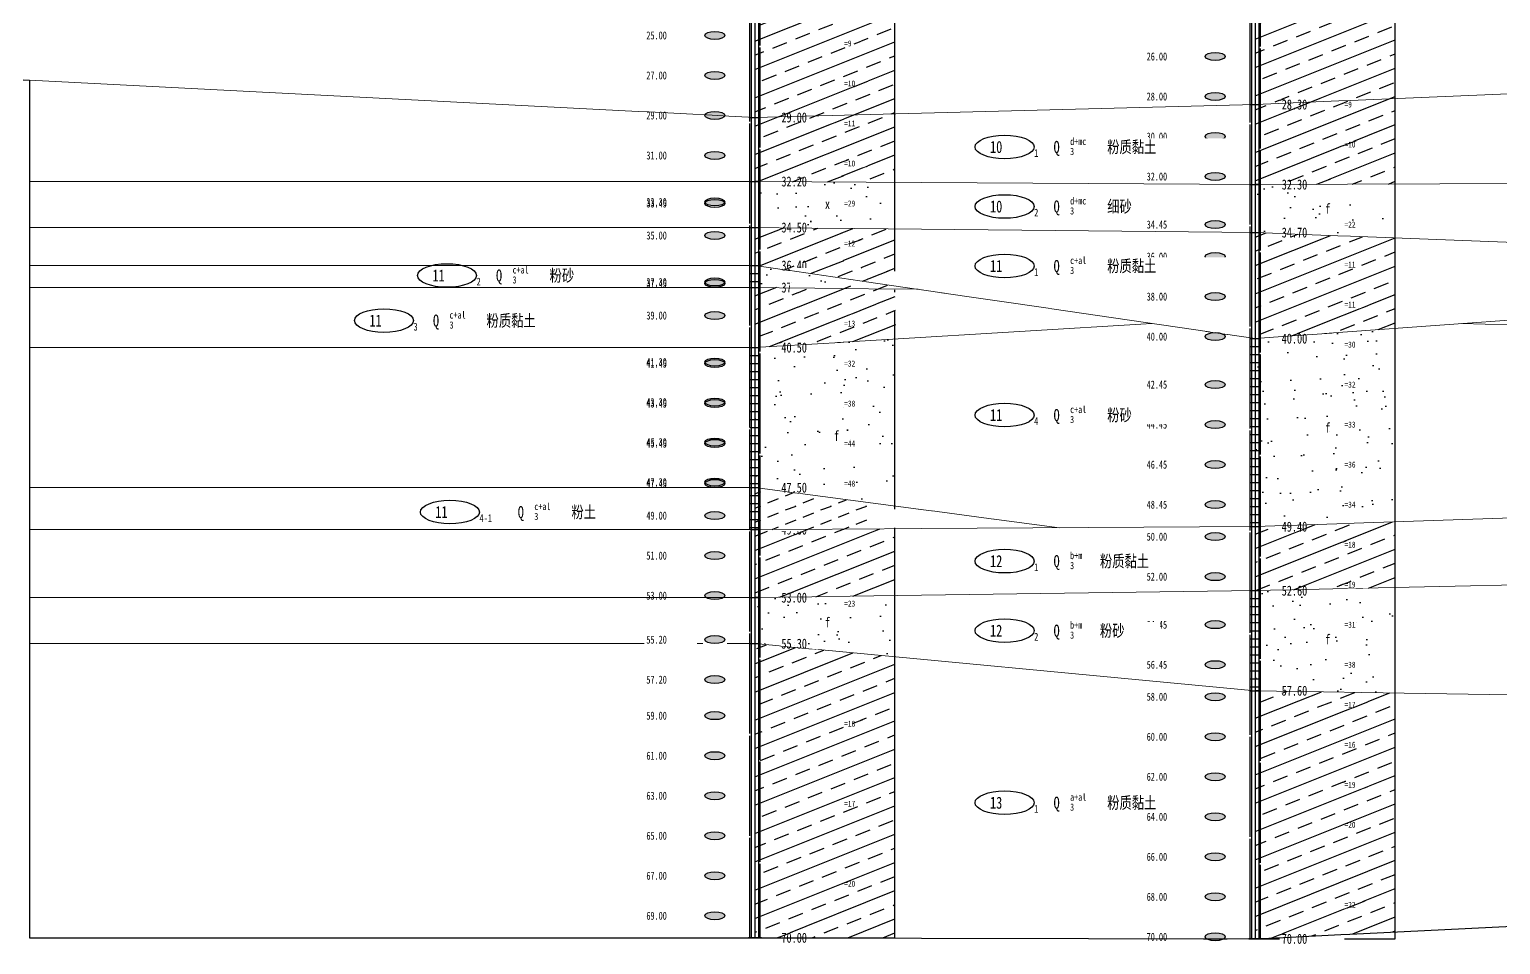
# Model space of a CAD drawing. Header units: millimetres. Extents: x 946 to 3601, y 223 to 2569.
# Drawn here: x 1387 to 1460.5, y 527 to 572.7 of the extents above; entities that cross this region are included whole.
import ezdxf

# ---------------------------------------------------------------- set-up
doc = ezdxf.new("R2010")
doc.units = ezdxf.units.MM
doc.linetypes.add('sx', pattern=[10, 5, 0, 5, 0])
for name, color, linetype in [('dz-temp', 4, 'Continuous'), ('GiCAD_PouMian', 7, 'Continuous'), ('GICAD_QUYANG', 7, 'Continuous'), ('地质-地层符号', 3, 'Continuous'), ('地质-填充花纹', 8, 'Continuous'), ('地质-标贯', 7, 'Continuous'), ('地质-钻孔', 7, 'Continuous')]:
    doc.layers.add(name, color=color, linetype=linetype)
doc.layers.add('地质-地层线', color=7, linetype='Continuous', lineweight=15)
doc.layers.add('地质-文字', color=7, linetype='Continuous', lineweight=15)
doc.styles.add('LZ_FONTS_FS', font='', dxfattribs={"width": 0.7})
doc.styles.add('叠加符号', font='', dxfattribs={"width": 0.7, "height": 2.5})
doc.styles.add('地层编号', font='', dxfattribs={"width": 0.7, "height": 3})
doc.styles.add('层底标注', font='', dxfattribs={"width": 0.7, "height": 2.5})
doc.styles.add('岩土名称', font='', dxfattribs={"width": 0.7, "height": 3})
doc.styles.add('时代', font='', dxfattribs={"width": 0.7, "height": 3})
doc.styles.add('标贯动探', font='', dxfattribs={"width": 0.7, "height": 1.5})
doc.styles.get('LZ_FONTS_FS').set_extended_font_data('仿宋_GB2312')
doc.styles.get('叠加符号').set_extended_font_data('仿宋_GB2312')
doc.styles.get('地层编号').set_extended_font_data('仿宋_GB2312')
doc.styles.get('层底标注').set_extended_font_data('仿宋_GB2312')
doc.styles.get('岩土名称').set_extended_font_data('仿宋_GB2312')
doc.styles.get('时代').set_extended_font_data('仿宋_GB2312')
doc.styles.get('标贯动探').set_extended_font_data('仿宋_GB2312')
pattern_1 = [(21.80141, (0, 0), (-1.7677652, 0.7071061), []), (21.80141, (1.75, 0), (-1.7677652, 0.7071061), [0.7615765, -0.4759851])]
pattern_2 = [(17.062863, (0, 0), (2.79036967, 1.248899855), [-5.9751498, 0, -4.4813624, 0, -4.4813624, 0]), (3.01447, (0, 0), (7.2145321, 1.8094251), [-2.978456, 0, -7.7439854, 0, -1.7870735, 0]), (345.966575, (-5.3654, 0), (11.0733864, -1.5019982), [-1.573447, 0, -6.293788, 0, -7.3427527, 0]), (17.06286, (0, 0), (-2.941879, 3.021541), [-3.983433, 0, -4.979292, 0, -4.481362, 0]), (3.01447, (0, 0), (4.858372, 4.093388), [-3.574147, 0, -5.361221, 0, -1.7870735, 0]), (345.7037, (-5.3654, 0), (5.2409553, 1.250378), [-2.088827, 0, -6.788688, 0, -10.444135, 0]), (339.87047, (-5.3654, 0), (6.9800505, 1.196567), [-0.942291, 0, -3.769163, 0, -3.769163, 0]), (17.06286, (0, 0), (6.5425438, 3.7545058), [-1.4937875, 0, -1.4937875, 0, -4.4813624, 0]), (3.01447, (0, 0), (2.716851, 3.980613), [-3.574147, 0, -7.743985, 0, -1.787074, 0]), (345.7037, (-5.3654, 0), (15.682466, 1.374167), [-6.266481, 0, -2.611034, 0, -2.611034, 0]), (339.87047, (-5.3654, 0), (230427.237503, -84451.983463), [-1.187286, 0, -9.894053, 0, -0.94229, 0])]

# ---------------------------------------------------------------- blocks, each defined once
blk = doc.blocks.new('WipeoutBlock')
at = {"color": 7}
blk.add_wipeout([(0, 0), (0, 1), (1, 1), (1, 0)], dxfattribs=at)
blk = doc.blocks.new('gkqy_yuan.dwg不标1')
at = {"layer": 'GiCAD_PouMian'}
h = blk.add_hatch(color=7, dxfattribs=at)
edge = h.paths.add_edge_path()
edge.add_arc((0, 0), 1, 0, 360)
at = {"layer": 'GICAD_QUYANG', "color": 7}
blk.add_circle((0, 0), 1, dxfattribs=at)
blk = doc.blocks.new('gkqy_rao.dwg不标1')
at = {"layer": 'GICAD_QUYANG', "color": 7}
blk.add_circle((0, 0), 1, dxfattribs=at)

msp = doc.modelspace()

# ---------------------------------------------------------------- linework, layer by layer
at = {"layer": 'dz-temp', "color": 7, "linetype": 'Continuous'}
for p, q in [((1423.288, 598.834), (1423.288, 527.335)), ((1430.288, 527.335), (1430.288, 598.834)), ((1448.288, 598.834), (1448.288, 527.283)), ((1455.288, 527.283), (1455.288, 598.834)), ((1350.788, 572.056), (1387.038, 570.196)), ((1387.038, 570.198), (1387.038, 527.335)), ((1423.288, 527.335), (1430.288, 527.335)), ((1448.288, 527.283), (1455.288, 527.283))]:
    msp.add_line(p, q, dxfattribs=at)
at = {"layer": 'dz-temp', "color": 7}
msp.add_line((1387.038, 527.335), (1423.288, 527.335), dxfattribs=at)
at = {"layer": '地质-地层符号', "color": 7, "linetype": 'Continuous'}
for centre in [(1407.903, 560.435), (1404.753, 558.181), (1408.048, 548.611)]:
    msp.add_ellipse(centre, major_axis=(-1.476, 0), ratio=0.4, dxfattribs=at)
at = {"layer": '地质-地层线', "color": 7}
for p, q in [((1387.038, 565.135), (1423.288, 565.135)), ((1387.038, 560.935), (1423.288, 560.935)), ((1458.617, 558.035), (1474.288, 557.575)), ((1387.038, 556.835), (1423.288, 556.835)), ((1387.038, 547.735), (1423.288, 547.735)), ((1387.038, 542.035), (1423.288, 542.035))]:
    msp.add_line(p, q, dxfattribs=at)
at = {"layer": '地质-钻孔', "color": 7, "linetype": 'sx'}
for p, q in [((1423.038, 527.335), (1423.038, 597.335)), ((1423.538, 597.335), (1423.538, 527.335)), ((1448.038, 527.283), (1448.038, 597.283)), ((1448.538, 597.283), (1448.538, 527.283)), ((1423.613, 527.335), (1422.963, 527.335)), ((1422.963, 527.335), (1423.038, 527.335)), ((1423.538, 527.335), (1423.613, 527.335)), ((1448.613, 527.283), (1447.963, 527.283)), ((1447.963, 527.283), (1448.038, 527.283)), ((1448.538, 527.283), (1448.613, 527.283))]:
    msp.add_line(p, q, dxfattribs=at)
at = {"layer": '地质-钻孔', "color": 7, "linetype": 'Continuous'}
for p, q in [((1423.114, 527.335), (1423.114, 597.365)), ((1423.463, 597.365), (1423.463, 527.335)), ((1448.114, 527.283), (1448.114, 597.313)), ((1448.463, 597.313), (1448.463, 527.283)), ((1448.038, 568.983), (1448.538, 568.983)), ((1448.038, 568.983), (1448.538, 568.983)), ((1423.038, 568.335), (1423.538, 568.335)), ((1423.038, 568.335), (1423.538, 568.335)), ((1423.038, 565.135), (1423.538, 565.135)), ((1423.038, 565.135), (1423.538, 565.135)), ((1423.038, 565.135), (1423.538, 565.135)), ((1423.538, 565.135), (1423.288, 565.135)), ((1423.288, 565.135), (1423.288, 562.835)), ((1448.038, 564.983), (1448.538, 564.983)), ((1448.038, 564.983), (1448.538, 564.983)), ((1448.038, 564.983), (1448.538, 564.983)), ((1448.538, 564.983), (1448.288, 564.983)), ((1448.288, 564.983), (1448.288, 562.583)), ((1423.038, 562.835), (1423.538, 562.835)), ((1423.038, 562.835), (1423.538, 562.835)), ((1448.038, 562.583), (1448.538, 562.583)), ((1448.038, 562.583), (1448.538, 562.583)), ((1423.038, 560.935), (1423.538, 560.935)), ((1423.038, 560.935), (1423.538, 560.935)), ((1423.038, 560.935), (1423.538, 560.935)), ((1423.038, 560.535), (1423.538, 560.535)), ((1423.038, 560.135), (1423.538, 560.135)), ((1423.038, 559.835), (1423.538, 559.835)), ((1423.038, 559.835), (1423.538, 559.835)), ((1448.038, 557.283), (1448.538, 557.283)), ((1448.038, 557.283), (1448.538, 557.283)), ((1448.038, 557.283), (1448.538, 557.283)), ((1423.038, 556.835), (1423.538, 556.835)), ((1423.038, 556.835), (1423.538, 556.835)), ((1423.038, 556.835), (1423.538, 556.835)), ((1448.038, 556.883), (1448.538, 556.883)), ((1448.038, 556.483), (1448.538, 556.483)), ((1423.038, 556.435), (1423.538, 556.435)), ((1423.038, 556.035), (1423.538, 556.035)), ((1448.038, 556.083), (1448.538, 556.083)), ((1423.038, 555.635), (1423.538, 555.635)), ((1423.038, 555.235), (1423.538, 555.235)), ((1448.038, 555.683), (1448.538, 555.683)), ((1448.038, 555.283), (1448.538, 555.283)), ((1423.038, 554.835), (1423.538, 554.835)), ((1423.038, 554.435), (1423.538, 554.435)), ((1448.038, 554.883), (1448.538, 554.883)), ((1448.038, 554.483), (1448.538, 554.483)), ((1423.038, 554.035), (1423.538, 554.035)), ((1423.038, 553.635), (1423.538, 553.635)), ((1448.038, 554.083), (1448.538, 554.083)), ((1448.038, 553.683), (1448.538, 553.683)), ((1423.038, 553.235), (1423.538, 553.235)), ((1423.038, 552.835), (1423.538, 552.835)), ((1448.038, 553.283), (1448.538, 553.283)), ((1448.038, 552.883), (1448.538, 552.883)), ((1423.038, 552.435), (1423.538, 552.435)), ((1448.038, 552.483), (1448.538, 552.483)), ((1448.038, 552.083), (1448.538, 552.083)), ((1423.038, 552.035), (1423.538, 552.035)), ((1423.038, 551.635), (1423.538, 551.635)), ((1448.038, 551.683), (1448.538, 551.683)), ((1423.038, 551.235), (1423.538, 551.235)), ((1423.038, 550.835), (1423.538, 550.835)), ((1448.038, 551.283), (1448.538, 551.283)), ((1448.038, 550.883), (1448.538, 550.883)), ((1423.038, 550.435), (1423.538, 550.435)), ((1423.038, 550.035), (1423.538, 550.035)), ((1448.038, 550.483), (1448.538, 550.483)), ((1448.038, 550.083), (1448.538, 550.083)), ((1423.038, 549.835), (1423.538, 549.835)), ((1423.038, 549.835), (1423.538, 549.835)), ((1423.038, 549.835), (1423.538, 549.835)), ((1423.038, 549.435), (1423.538, 549.435)), ((1448.038, 549.683), (1448.538, 549.683)), ((1448.038, 549.283), (1448.538, 549.283)), ((1423.038, 549.035), (1423.538, 549.035)), ((1423.038, 548.635), (1423.538, 548.635)), ((1448.038, 548.883), (1448.538, 548.883)), ((1448.038, 548.483), (1448.538, 548.483)), ((1423.038, 548.235), (1423.538, 548.235)), ((1423.038, 547.835), (1423.538, 547.835)), ((1423.038, 547.735), (1423.538, 547.735)), ((1423.038, 547.735), (1423.538, 547.735)), ((1423.038, 547.735), (1423.538, 547.735)), ((1423.538, 547.735), (1423.288, 547.735)), ((1423.288, 547.735), (1423.288, 544.335)), ((1448.038, 548.083), (1448.538, 548.083)), ((1448.038, 547.883), (1448.538, 547.883)), ((1448.038, 547.883), (1448.538, 547.883)), ((1423.038, 544.335), (1423.538, 544.335)), ((1423.038, 544.335), (1423.538, 544.335)), ((1423.038, 544.335), (1423.538, 544.335)), ((1423.538, 544.335), (1423.288, 544.335)), ((1423.288, 544.335), (1423.288, 542.035)), ((1448.038, 544.683), (1448.538, 544.683)), ((1448.038, 544.683), (1448.538, 544.683)), ((1448.038, 544.683), (1448.538, 544.683)), ((1448.038, 544.283), (1448.538, 544.283)), ((1448.038, 543.883), (1448.538, 543.883)), ((1448.038, 543.483), (1448.538, 543.483)), ((1448.038, 543.083), (1448.538, 543.083)), ((1448.038, 542.683), (1448.538, 542.683)), ((1423.038, 542.035), (1423.538, 542.035)), ((1423.038, 542.035), (1423.538, 542.035)), ((1448.038, 542.283), (1448.538, 542.283)), ((1448.038, 541.883), (1448.538, 541.883)), ((1448.038, 541.483), (1448.538, 541.483)), ((1448.038, 541.083), (1448.538, 541.083)), ((1448.038, 540.683), (1448.538, 540.683)), ((1448.038, 540.283), (1448.538, 540.283)), ((1448.038, 539.883), (1448.538, 539.883)), ((1448.038, 539.683), (1448.538, 539.683)), ((1448.038, 539.683), (1448.538, 539.683)), ((1448.038, 539.683), (1448.538, 539.683)), ((1448.538, 539.683), (1448.288, 539.683)), ((1448.288, 539.683), (1448.288, 527.283)), ((1423.038, 527.335), (1423.538, 527.335)), ((1423.463, 527.335), (1423.114, 527.335)), ((1448.038, 527.283), (1448.538, 527.283)), ((1448.463, 527.283), (1448.114, 527.283))]:
    msp.add_line(p, q, dxfattribs=at)

# ---------------------------------------------------------------- block references
at = {"linetype": 'Continuous'}
for p, xscale, yscale in [((1417.766, 572.195), 2.621621580381725, 0.4605405405405509), ((1427.651, 571.845), 0.9264864741146084, 0.3654054054054359), ((1442.766, 571.143), 2.621621580381725, 0.4605405405405509), ((1417.766, 570.195), 2.621621580381725, 0.4605405405405509), ((1427.651, 569.845), 1.289729711171685, 0.3654054054054359), ((1442.766, 569.143), 2.621621580381725, 0.4605405405405509), ((1452.651, 568.793), 0.9264864741146084, 0.3654054054054359), ((1417.766, 568.195), 2.621621580381725, 0.4605405405405509), ((1427.651, 567.845), 1.289729711171685, 0.3589189189189528), ((1442.766, 567.143), 2.621621580381725, 0.4605405405405509), ((1434.188, 566.229), 3.827567547823446, 1.261189183291645), ((1452.651, 566.793), 1.289729711171685, 0.3654054054054359), ((1417.766, 566.195), 2.621621580381725, 0.4605405405405509), ((1427.651, 565.845), 1.289729711171685, 0.3654054054054359), ((1424.513, 564.845), 3.227026975477156, 0.5556756756756659), ((1442.766, 565.143), 2.621621580381725, 0.4605405405405509), ((1449.513, 564.693), 3.227026975477156, 0.5556756756756659), ((1417.766, 563.795), 2.621621580381725, 0.4605405405405509), ((1427.651, 563.845), 1.289729711171685, 0.3654054054054359), ((1434.188, 563.254), 3.827567547823446, 1.261189183291645), ((1442.766, 562.743), 2.621621580381725, 0.4605405405405509), ((1452.651, 562.793), 1.289729711171685, 0.3589189189189528), ((1417.766, 562.195), 2.621621580381725, 0.4605405405405509), ((1427.651, 561.845), 1.289729711171685, 0.3589189189189528), ((1424.513, 560.645), 3.227026975477156, 0.5556756756756659), ((1442.766, 561.143), 2.621621580381725, 0.4605405405405509), ((1452.651, 560.793), 1.289729711171685, 0.3589189189189528), ((1417.766, 559.795), 2.621621580381725, 0.4605405405405509), ((1427.651, 559.845), 1.289729711171685, 0.3589189189189528), ((1442.766, 559.143), 2.621621580381725, 0.4605405405405509), ((1452.651, 558.793), 1.289729711171685, 0.3589189189189528), ((1417.766, 558.195), 2.621621580381725, 0.4605405405405509), ((1427.651, 557.845), 1.289729711171685, 0.3654054054054359), ((1442.766, 557.143), 2.621621580381725, 0.4605405405405509), ((1452.651, 556.793), 1.289729711171685, 0.3654054054054359), ((1417.766, 555.795), 2.621621580381725, 0.4518918918919371), ((1427.651, 555.845), 1.289729711171685, 0.3654054054054359), ((1442.766, 554.743), 2.621621580381725, 0.4518918918919371), ((1452.651, 554.793), 1.289729711171685, 0.3654054054054359), ((1417.766, 553.795), 2.621621580381725, 0.4605405405405509), ((1427.651, 553.845), 1.289729711171685, 0.3654054054054359), ((1434.188, 552.829), 3.827567547823446, 1.261189183291645), ((1442.766, 552.743), 2.621621580381725, 0.4518918918919371), ((1452.651, 552.793), 1.289729711171685, 0.3654054054054359), ((1417.766, 551.87), 2.621621580381725, 0.4605405405405509), ((1427.651, 551.845), 1.289729711171685, 0.3589189189189528), ((1442.766, 550.743), 2.621621580381725, 0.4605405405405509), ((1452.651, 550.793), 1.289729711171685, 0.3654054054054359), ((1417.766, 549.87), 2.621621580381725, 0.4605405405405509), ((1427.651, 549.845), 1.289729711171685, 0.3654054054054359), ((1442.766, 548.743), 2.621621580381725, 0.4605405405405509), ((1452.651, 548.793), 1.289729711171685, 0.3654054054054359), ((1417.766, 548.195), 2.621621580381725, 0.4605405405405509), ((1427.651, 547.845), 1.289729711171685, 0.3654054054054359), ((1449.513, 547.593), 3.227026975477156, 0.5556756756756659), ((1442.766, 547.143), 2.621621580381725, 0.4605405405405509), ((1452.651, 546.793), 1.289729711171685, 0.3654054054054359), ((1417.766, 546.195), 2.621621580381725, 0.4605405405405509), ((1434.188, 545.529), 3.827567547823446, 1.261189183291645), ((1442.766, 545.143), 2.621621580381725, 0.4605405405405509), ((1452.651, 544.793), 1.289729711171685, 0.3654054054054359), ((1417.766, 544.195), 2.621621580381725, 0.4605405405405509), ((1427.651, 543.845), 1.289729711171685, 0.3654054054054359), ((1426.688, 542.805), 1.064864864864785, 0.5448648648648304), ((1434.188, 542.054), 3.827567547823446, 1.261189183291645), ((1442.766, 542.743), 2.621621580381725, 0.4518918918919371), ((1452.651, 542.793), 1.289729711171685, 0.3654054054054359), ((1424.513, 541.745), 3.227026975477156, 0.5556756756756659), ((1442.766, 540.743), 2.621621580381725, 0.4605405405405509), ((1452.651, 540.793), 1.289729711171685, 0.3654054054054359), ((1417.766, 539.995), 2.621621580381725, 0.4605405405405509), ((1442.766, 539.143), 2.621621580381725, 0.4605405405405509), ((1452.651, 538.793), 1.289729711171685, 0.3589189189189528), ((1417.766, 538.195), 2.621621580381725, 0.4605405405405509), ((1427.651, 537.845), 1.289729711171685, 0.3654054054054359), ((1442.766, 537.143), 2.621621580381725, 0.4605405405405509), ((1417.766, 536.195), 2.621621580381725, 0.4605405405405509), ((1452.651, 536.793), 1.289729711171685, 0.3654054054054359), ((1442.766, 535.143), 2.621621580381725, 0.4605405405405509), ((1452.651, 534.793), 1.289729711171685, 0.3654054054054359), ((1417.766, 534.195), 2.621621580381725, 0.4605405405405509), ((1434.188, 533.454), 3.827567547823446, 1.261189183291645), ((1427.651, 533.845), 1.289729711171685, 0.3589189189189528), ((1442.766, 533.143), 2.621621580381725, 0.4605405405405509), ((1452.651, 532.793), 1.289729711171685, 0.3654054054054359), ((1417.766, 532.195), 2.621621580381725, 0.4605405405405509), ((1442.766, 531.143), 2.621621580381725, 0.4605405405405509), ((1417.766, 530.195), 2.621621580381725, 0.4605405405405509), ((1427.651, 529.845), 1.289729711171685, 0.3654054054054359), ((1442.766, 529.143), 2.621621580381725, 0.4605405405405509), ((1417.766, 528.195), 2.621621580381725, 0.4605405405405509), ((1452.651, 528.793), 1.289729711171685, 0.3589189189189528), ((1442.766, 527.143), 2.621621580381725, 0.4605405405405509)]:
    msp.add_blockref('WipeoutBlock', p, dxfattribs=dict(at, xscale=xscale, yscale=yscale))

# ---------------------------------------------------------------- texts
at = {"layer": '地质-地层符号', "color": 7, "linetype": 'Continuous', "width": 0.75}
for s, height, style, p in [('c+al', 0.36, '时代', (1411.178, 560.535)), ('11', 0.6, '地层编号', (1407.177, 560.135)), ('2', 0.39, '地层编号', (1409.38, 559.935)), ('Q', 0.6, '时代', (1410.352, 560.135)), ('3', 0.36, '时代', (1411.178, 560.035)), ('粉砂', 0.6, '岩土名称', (1413.031, 560.135)), ('11', 0.6, '地层编号', (1404.027, 557.881)), ('3', 0.39, '地层编号', (1406.229, 557.681)), ('Q', 0.6, '时代', (1407.202, 557.881)), ('3', 0.36, '时代', (1408.028, 557.781)), ('c+al', 0.36, '时代', (1408.028, 558.281)), ('粉质黏土', 0.6, '岩土名称', (1409.881, 557.881)), ('11', 0.6, '地层编号', (1407.321, 548.311)), ('4-1', 0.39, '地层编号', (1409.524, 548.111)), ('Q', 0.6, '时代', (1411.441, 548.311)), ('3', 0.36, '时代', (1412.267, 548.211)), ('c+al', 0.36, '时代', (1412.267, 548.711)), ('粉土', 0.6, '岩土名称', (1414.12, 548.311))]:
    msp.add_text(s, height=height, dxfattribs=dict(at, style=style)).set_placement(p)

# ---------------------------------------------------------------- next in the draw order: linework, layer by layer
at = {"layer": '地质-地层符号', "color": 7, "linetype": 'Continuous'}
for centre in [(1435.765, 566.859), (1435.765, 563.884), (1435.765, 553.459), (1435.765, 546.159), (1435.765, 542.684), (1435.765, 534.084)]:
    msp.add_ellipse(centre, major_axis=(-1.476, 0), ratio=0.4, dxfattribs=at)
at = {"layer": '地质-地层线', "color": 7}
for p, q in [((1448.288, 564.983), (1474.288, 565.075)), ((1448.288, 547.883), (1474.288, 548.775))]:
    msp.add_line(p, q, dxfattribs=at)

# ---------------------------------------------------------------- next in the draw order: block references
at = {"linetype": 'Continuous'}
for p, xscale, yscale in [((1420.688, 572.195, 0), 1.200000009999894, 0.4800000039999577), ((1445.688, 571.143, 0), 1.200000009999894, 0.4800000039999577), ((1420.688, 570.195, 0), 1.200000009999894, 0.4800000039999577), ((1445.688, 569.143, 0), 1.200000009999894, 0.4800000039999577), ((1449.513, 568.693), 3.227026975477156, 0.5556756756756659), ((1420.688, 568.195, 0), 1.200000009999894, 0.4800000039999577), ((1424.513, 568.045), 3.227026975477156, 0.5556756756756659), ((1445.688, 567.143, 0), 1.200000009999894, 0.4800000039999577), ((1438.113, 566.415), 2.421340504414457, 0.9262702702702701), ((1420.688, 566.195, 0), 1.200000009999894, 0.4800000039999577), ((1445.688, 565.143, 0), 1.200000009999894, 0.4800000039999577), ((1420.688, 563.795, 0), 1.200000009999894, 0.4800000039999577), ((1426.688, 563.717), 1.064864864864785, 0.3854054054054177), ((1438.113, 563.44), 2.421340504414457, 0.9262702702702701), ((1451.688, 563.481), 1.064864864864785, 0.5448648648648304), ((1424.513, 562.545), 3.227026975477156, 0.5556756756756659), ((1445.688, 562.743, 0), 1.200000009999894, 0.4800000039999577), ((1420.688, 562.195, 0), 1.200000009999894, 0.4800000039999577), ((1449.513, 562.293), 3.227026975477156, 0.5556756756756659), ((1445.688, 561.143, 0), 1.200000009999894, 0.4800000039999577), ((1420.688, 559.795, 0), 1.200000009999894, 0.4800000039999577), ((1424.513, 559.545), 3.227026975477156, 0.5556756756756659), ((1445.688, 559.143, 0), 1.200000009999894, 0.4800000039999577), ((1420.688, 558.195, 0), 1.200000009999894, 0.4800000039999577), ((1445.688, 557.143, 0), 1.200000009999894, 0.4800000039999577), ((1449.513, 556.993), 3.227026975477156, 0.5556756756756659), ((1424.513, 556.545), 3.227026975477156, 0.5556756756756659), ((1420.688, 555.795, 0), 1.200000009999894, 0.4800000039999577), ((1445.688, 554.743, 0), 1.200000009999894, 0.4800000039999577), ((1420.688, 553.795, 0), 1.200000009999894, 0.4800000039999577), ((1438.113, 553.015), 2.421340504414457, 0.918486486486545), ((1445.688, 552.743, 0), 1.200000009999894, 0.4800000039999577), ((1451.688, 552.531), 1.064864864864785, 0.5448648648648304), ((1420.688, 551.87, 0), 1.200000009999894, 0.4800000039999577), ((1427.142, 552.131), 1.064864864864785, 0.5448648648648304), ((1445.688, 550.743, 0), 1.200000009999894, 0.4800000039999577), ((1420.688, 549.87, 0), 1.200000009999894, 0.4800000039999577), ((1424.513, 549.545), 3.227026975477156, 0.5556756756756659), ((1445.688, 548.743, 0), 1.200000009999894, 0.4800000039999577), ((1420.688, 548.195, 0), 1.200000009999894, 0.4800000039999577), ((1424.513, 547.445), 3.227026975477156, 0.5556756756756659), ((1445.688, 547.143, 0), 1.200000009999894, 0.4800000039999577), ((1420.688, 546.195, 0), 1.200000009999894, 0.4800000039999577), ((1438.113, 545.715), 2.072626996839472, 0.9262702702702701), ((1445.688, 545.143, 0), 1.200000009999894, 0.4800000039999577), ((1449.513, 544.393), 3.227026975477156, 0.5556756756756659), ((1420.688, 544.195, 0), 1.200000009999894, 0.4800000039999577), ((1424.513, 544.045), 3.227026975477156, 0.5556756756756659), ((1438.113, 542.24), 2.072626996839472, 0.9262702702702701), ((1445.688, 542.743, 0), 1.200000009999894, 0.4800000039999577), ((1417.766, 541.995), 2.621621580381725, 0.4605405405405509), ((1451.688, 541.956), 1.064864864864785, 0.5448648648648304), ((1445.688, 540.743, 0), 1.200000009999894, 0.4800000039999577), ((1420.688, 539.995, 0), 1.200000009999894, 0.4800000039999577), ((1445.688, 539.143, 0), 1.200000009999894, 0.4800000039999577), ((1449.513, 539.393), 3.227026975477156, 0.5556756756756659), ((1420.688, 538.195, 0), 1.200000009999894, 0.4800000039999577), ((1445.688, 537.143, 0), 1.200000009999894, 0.4800000039999577), ((1420.688, 536.195, 0), 1.200000009999894, 0.4800000039999577), ((1445.688, 535.143, 0), 1.200000009999894, 0.4800000039999577), ((1420.688, 534.195, 0), 1.200000009999894, 0.4800000039999577), ((1438.113, 533.64), 2.421340504414457, 0.918486486486545), ((1445.688, 533.143, 0), 1.200000009999894, 0.4800000039999577), ((1420.688, 532.195, 0), 1.200000009999894, 0.4800000039999577), ((1445.688, 531.143, 0), 1.200000009999894, 0.4800000039999577), ((1420.688, 530.195, 0), 1.200000009999894, 0.4800000039999577), ((1445.688, 529.143, 0), 1.200000009999894, 0.4800000039999577), ((1420.688, 528.195, 0), 1.200000009999894, 0.4800000039999577), ((1424.513, 527.045), 3.227026975477156, 0.5556756756756659), ((1445.688, 527.143, 0), 1.200000009999894, 0.4800000039999577), ((1449.513, 526.993), 3.227026975477156, 0.5556756756756659)]:
    msp.add_blockref('WipeoutBlock', p, dxfattribs=dict(at, xscale=xscale, yscale=yscale))

# ---------------------------------------------------------------- next in the draw order: texts
at = {"color": 7, "linetype": 'Continuous', "style": 'LZ_FONTS_FS', "width": 0.75}
for s, p in [('25.00', (1417.866, 572.235)), ('26.00', (1442.866, 571.183)), ('27.00', (1417.866, 570.235)), ('28.00', (1442.866, 569.183)), ('29.00', (1417.866, 568.235)), ('30.00', (1442.866, 567.183)), ('31.00', (1417.866, 566.235)), ('32.00', (1442.866, 565.183)), ('35.00', (1417.866, 562.235)), ('36.00', (1442.866, 561.183)), ('38.00', (1442.866, 559.183)), ('39.00', (1417.866, 558.235)), ('40.00', (1442.866, 557.183)), ('49.00', (1417.866, 548.235)), ('50.00', (1442.866, 547.183)), ('51.00', (1417.866, 546.235)), ('52.00', (1442.866, 545.183)), ('53.00', (1417.866, 544.235)), ('57.20', (1417.866, 540.035)), ('58.00', (1442.866, 539.183)), ('59.00', (1417.866, 538.235)), ('60.00', (1442.866, 537.183)), ('61.00', (1417.866, 536.235)), ('62.00', (1442.866, 535.183)), ('63.00', (1417.866, 534.235)), ('64.00', (1442.866, 533.183)), ('65.00', (1417.866, 532.235)), ('66.00', (1442.866, 531.183)), ('67.00', (1417.866, 530.235)), ('68.00', (1442.866, 529.183)), ('69.00', (1417.866, 528.235)), ('70.00', (1442.866, 527.183))]:
    msp.add_text(s, height=0.4, dxfattribs=at).set_placement(p)
at = {"layer": '地质-地层符号', "color": 7, "linetype": 'Continuous', "style": '地层编号', "width": 0.75}
for s, height, p in [('10', 0.6, (1435.038, 566.559)), ('1', 0.39, (1437.241, 566.359)), ('10', 0.6, (1435.038, 563.584)), ('2', 0.39, (1437.241, 563.384)), ('11', 0.6, (1435.038, 553.159)), ('4', 0.39, (1437.241, 552.959)), ('12', 0.6, (1435.038, 545.859)), ('1', 0.39, (1437.241, 545.659)), ('12', 0.6, (1435.038, 542.384)), ('2', 0.39, (1437.241, 542.184)), ('13', 0.6, (1435.038, 533.784)), ('1', 0.39, (1437.241, 533.584))]:
    msp.add_text(s, height=height, dxfattribs=at).set_placement(p)
at = {"layer": '地质-填充花纹', "linetype": 'Continuous', "style": '叠加符号', "width": 0.75}
msp.add_text('f', height=0.5, dxfattribs=at).set_placement((1426.788, 542.845))
at = {"layer": '地质-文字', "color": 7, "linetype": 'Continuous', "style": '层底标注', "width": 0.75}
for s, p in [('32.20', (1424.613, 564.885)), ('32.30', (1449.613, 564.733)), ('49.40', (1449.613, 547.633)), ('55.30', (1424.613, 541.785))]:
    msp.add_text(s, height=0.5, dxfattribs=at).set_placement(p)
at = {"layer": '地质-标贯', "color": 7, "linetype": 'Continuous', "style": '标贯动探', "width": 0.75}
for s, p in [('=9', (1427.751, 571.885)), ('=10', (1427.751, 569.885)), ('=10', (1452.751, 566.833)), ('=10', (1427.751, 565.885)), ('=11', (1452.751, 560.833)), ('=11', (1452.751, 558.833)), ('=13', (1427.751, 557.885)), ('=32', (1452.751, 554.833)), ('=38', (1427.751, 553.885)), ('=36', (1452.751, 550.833)), ('=34', (1452.751, 548.833)), ('=18', (1452.751, 546.833)), ('=38', (1452.751, 540.833)), ('=18', (1427.751, 537.885)), ('=16', (1452.751, 536.833)), ('=19', (1452.751, 534.833)), ('=17', (1427.751, 533.885)), ('=20', (1452.751, 532.833)), ('=20', (1427.751, 529.885)), ('=22', (1452.751, 528.833))]:
    msp.add_text(s, height=0.3, dxfattribs=at).set_placement(p)

# ---------------------------------------------------------------- next in the draw order: hatches: boundary and pattern name
at = {"layer": '地质-填充花纹', "linetype": 'Continuous'}
h = msp.add_hatch(dxfattribs=at)
h.set_pattern_fill('GLYNT', color=256, scale=0.25, style=0, pattern_type=2)
h.set_pattern_definition(pattern_1)
h.paths.add_polyline_path([(1430.288, 568.517), (1423.288, 568.335), (1423.288, 573.835), (1430.288, 576.257)])
h = msp.add_hatch(dxfattribs=at)
h.set_pattern_fill('GLYNT', color=256, scale=0.25, style=0, pattern_type=2)
h.set_pattern_definition(pattern_1)
h.paths.add_polyline_path([(1455.288, 569.277), (1448.288, 568.983), (1448.288, 573.783), (1455.288, 573.889)])
h = msp.add_hatch(dxfattribs=at)
h.set_pattern_fill('GLYNT', color=256, scale=0.25, style=0, pattern_type=2)
h.set_pattern_definition(pattern_1)
h.paths.add_polyline_path([(1455.288, 565.008), (1448.288, 564.983), (1448.288, 568.983), (1455.288, 569.277)])
h = msp.add_hatch(dxfattribs=at)
h.set_pattern_fill('GLYNT', color=256, scale=0.25, style=0, pattern_type=2)
h.set_pattern_definition(pattern_1)
h.paths.add_polyline_path([(1430.288, 565.093), (1423.288, 565.135), (1423.288, 568.335), (1430.288, 568.517)])
h = msp.add_hatch(dxfattribs=at)
h.set_pattern_fill('GLXS', color=256, scale=0.25, style=0, pattern_type=2)
h.set_pattern_definition(pattern_2)
h.paths.add_polyline_path([(1430.288, 565.093), (1430.288, 562.765), (1423.288, 562.835), (1423.288, 565.135)])
h = msp.add_hatch(dxfattribs=at)
h.set_pattern_fill('GLXS', color=256, scale=0.25, style=0, pattern_type=2)
h.set_pattern_definition(pattern_2)
h.paths.add_polyline_path([(1455.288, 562.312), (1448.288, 562.583), (1448.288, 564.983), (1455.288, 565.008)])
h = msp.add_hatch(dxfattribs=at)
h.set_pattern_fill('GLYNT', color=256, scale=0.25, style=0, pattern_type=2)
h.set_pattern_definition(pattern_1)
h.paths.add_polyline_path([(1455.288, 562.312), (1455.288, 557.793), (1448.288, 557.283), (1448.288, 562.583)])
h = msp.add_hatch(dxfattribs=at)
h.set_pattern_fill('GLXS', color=256, scale=0.25, style=0, pattern_type=2)
h.set_pattern_definition(pattern_2)
h.paths.add_polyline_path([(1455.288, 548.123), (1448.288, 547.883), (1448.288, 557.283), (1455.288, 557.793)])
h = msp.add_hatch(dxfattribs=at)
h.set_pattern_fill('GLYNT', color=256, scale=0.25, style=0, pattern_type=2)
h.set_pattern_definition(pattern_1)
h.paths.add_polyline_path([(1455.288, 544.843), (1448.288, 544.683), (1448.288, 547.883), (1455.288, 548.123)])
h = msp.add_hatch(dxfattribs=at)
h.set_pattern_fill('GLXS', color=256, scale=0.25, style=0, pattern_type=2)
h.set_pattern_definition(pattern_2)
h.paths.add_polyline_path([(1455.288, 539.573), (1448.288, 539.683), (1448.288, 544.683), (1455.288, 544.843)])
h = msp.add_hatch(dxfattribs=at)
h.set_pattern_fill('GLXS', color=256, scale=0.25, style=0, pattern_type=2)
h.set_pattern_definition(pattern_2)
h.paths.add_polyline_path([(1430.288, 541.377), (1423.288, 542.035), (1423.288, 544.335), (1430.288, 544.433)])
h = msp.add_hatch(dxfattribs=at)
h.set_pattern_fill('GLYNT', color=256, scale=0.25, style=0, pattern_type=2)
h.set_pattern_definition(pattern_1)
h.paths.add_polyline_path([(1430.288, 541.377), (1430.288, 527.335), (1423.288, 527.335), (1423.288, 542.035)])
h = msp.add_hatch(dxfattribs=at)
h.set_pattern_fill('GLYNT', color=256, scale=0.25, style=0, pattern_type=2)
h.set_pattern_definition(pattern_1)
h.paths.add_polyline_path([(1455.288, 539.573), (1455.288, 527.631), (1448.288, 527.283), (1448.288, 539.683)])

# ---------------------------------------------------------------- next in the draw order: linework, layer by layer
at = {"layer": 'dz-temp', "color": 7, "linetype": 'Continuous'}
for p, q in [((1448.288, 527.283), (1474.288, 528.575)), ((1423.288, 527.335), (1448.288, 527.283))]:
    msp.add_line(p, q, dxfattribs=at)
at = {"layer": '地质-地层线', "color": 7}
for p, q in [((1387.038, 570.196), (1423.288, 568.335)), ((1448.288, 568.983), (1474.288, 570.075)), ((1423.288, 568.335), (1448.288, 568.983)), ((1423.288, 565.135), (1448.288, 564.983)), ((1387.038, 562.835), (1423.288, 562.835)), ((1448.288, 562.583), (1474.288, 561.575)), ((1448.288, 557.283), (1474.288, 559.175)), ((1423.288, 556.835), (1443.122, 558.038)), ((1448.288, 544.683), (1474.288, 545.275)), ((1387.038, 544.335), (1423.288, 544.335)), ((1423.288, 544.335), (1448.288, 544.683)), ((1448.288, 539.683), (1474.288, 539.275))]:
    msp.add_line(p, q, dxfattribs=at)

# ---------------------------------------------------------------- next in the draw order: block references
at = {"color": 7, "linetype": 'Continuous', "xscale": 0.5, "yscale": 0.2}
for p in [(1421.288, 572.435), (1446.288, 571.383), (1421.288, 570.435), (1446.288, 569.383), (1421.288, 568.435), (1446.288, 567.383), (1421.288, 566.435), (1446.288, 565.383), (1421.288, 562.435), (1446.288, 561.383), (1446.288, 559.383), (1421.288, 558.435), (1446.288, 557.383), (1421.288, 548.435), (1446.288, 547.383), (1421.288, 546.435), (1446.288, 545.383), (1421.288, 544.435), (1421.288, 540.235), (1446.288, 539.383), (1421.288, 538.435), (1446.288, 537.383), (1421.288, 536.435), (1446.288, 535.383), (1421.288, 534.435), (1446.288, 533.383), (1421.288, 532.435), (1446.288, 531.383), (1421.288, 530.435), (1446.288, 529.383), (1421.288, 528.435), (1446.288, 527.383)]:
    msp.add_blockref('gkqy_yuan.dwg不标1', p, dxfattribs=at)
at = {"linetype": 'Continuous'}
for p, xscale, yscale in [((1417.766, 563.87), 2.621621580381725, 0.4605405405405509), ((1442.766, 562.743), 2.621621580381725, 0.4605405405405509), ((1417.766, 559.87), 2.621621580381725, 0.4605405405405509), ((1425.424, 560.002), 1.064864864864785, 0.5448648648648304), ((1417.766, 555.87), 2.621621580381725, 0.4605405405405509), ((1442.766, 554.743), 2.621621580381725, 0.4518918918919371), ((1417.766, 553.87), 2.621621580381725, 0.4605405405405509), ((1442.766, 552.743), 2.621621580381725, 0.4518918918919371), ((1417.766, 551.795), 2.621621580381725, 0.4518918918919371), ((1442.766, 550.743), 2.621621580381725, 0.4605405405405509), ((1417.766, 549.795), 2.621621580381725, 0.4518918918919371), ((1442.766, 548.743), 2.621621580381725, 0.4605405405405509), ((1442.766, 542.743), 2.621621580381725, 0.4518918918919371), ((1420.688, 541.995, 0), 1.200000009999894, 0.4800000039999577), ((1442.766, 540.743), 2.621621580381725, 0.4605405405405509)]:
    msp.add_blockref('WipeoutBlock', p, dxfattribs=dict(at, xscale=xscale, yscale=yscale))

# ---------------------------------------------------------------- next in the draw order: texts
at = {"color": 7, "linetype": 'Continuous', "style": 'LZ_FONTS_FS', "width": 0.75}
msp.add_text('55.20', height=0.4, dxfattribs=at).set_placement((1417.866, 542.035))
at = {"layer": '地质-地层符号', "color": 7, "linetype": 'Continuous', "style": '时代', "width": 0.75}
for s, height, p in [('Q', 0.6, (1438.213, 566.559)), ('3', 0.36, (1439.04, 566.459)), ('d+mc', 0.36, (1439.04, 566.959)), ('Q', 0.6, (1438.213, 563.584)), ('3', 0.36, (1439.04, 563.484)), ('d+mc', 0.36, (1439.04, 563.984)), ('Q', 0.6, (1438.213, 553.159)), ('c+al', 0.36, (1439.04, 553.559)), ('3', 0.36, (1439.04, 553.059)), ('Q', 0.6, (1438.213, 545.859)), ('b+m', 0.36, (1439.04, 546.259)), ('3', 0.36, (1439.04, 545.759)), ('Q', 0.6, (1438.213, 542.384)), ('3', 0.36, (1439.04, 542.284)), ('b+m', 0.36, (1439.04, 542.784)), ('a+al', 0.36, (1439.04, 534.184)), ('Q', 0.6, (1438.213, 533.784)), ('3', 0.36, (1439.04, 533.684))]:
    msp.add_text(s, height=height, dxfattribs=at).set_placement(p)
at = {"layer": '地质-填充花纹', "linetype": 'Continuous', "style": '叠加符号', "width": 0.75}
for s, p in [('x', (1426.788, 563.757)), ('f', (1451.788, 563.521)), ('f', (1451.788, 552.571)), ('f', (1427.242, 552.171)), ('f', (1451.788, 541.996))]:
    msp.add_text(s, height=0.5, dxfattribs=at).set_placement(p)
at = {"layer": '地质-文字', "color": 7, "linetype": 'Continuous', "style": '层底标注', "width": 0.75}
for s, p in [('28.30', (1449.613, 568.733)), ('29.00', (1424.613, 568.085)), ('34.50', (1424.613, 562.585)), ('34.70', (1449.613, 562.333)), ('40.00', (1449.613, 557.033)), ('40.50', (1424.613, 556.585)), ('47.50', (1424.613, 549.585)), ('49.60', (1424.613, 547.485)), ('52.60', (1449.613, 544.433)), ('53.00', (1424.613, 544.085)), ('57.60', (1449.613, 539.433)), ('70.00', (1424.613, 527.085)), ('70.00', (1449.613, 527.033))]:
    msp.add_text(s, height=0.5, dxfattribs=at).set_placement(p)
at = {"layer": '地质-标贯', "color": 7, "linetype": 'Continuous', "style": '标贯动探', "width": 0.75}
for s, p in [('=9', (1452.751, 568.833)), ('=11', (1427.751, 567.885)), ('=29', (1427.751, 563.885)), ('=22', (1452.751, 562.833)), ('=12', (1427.751, 561.885)), ('=25', (1427.751, 559.885)), ('=30', (1452.751, 556.833)), ('=32', (1427.751, 555.885)), ('=33', (1452.751, 552.833)), ('=44', (1427.751, 551.885)), ('=48', (1427.751, 549.885)), ('=50', (1427.751, 547.885)), ('=19', (1452.751, 544.833)), ('=23', (1427.751, 543.885)), ('=31', (1452.751, 542.833)), ('=17', (1452.751, 538.833))]:
    msp.add_text(s, height=0.3, dxfattribs=at).set_placement(p)

# ---------------------------------------------------------------- next in the draw order: block references
at = {"linetype": 'Continuous'}
for p, xscale, yscale in [((1440.793, 566.415), 6.011891792915958, 0.8778378378378694), ((1420.688, 563.87, 0), 1.200000009999894, 0.4800000039999577), ((1445.688, 562.743, 0), 1.200000009999894, 0.4800000039999577), ((1420.688, 559.87, 0), 1.200000009999894, 0.4800000039999577), ((1420.688, 555.87, 0), 1.200000009999894, 0.4800000039999577), ((1445.688, 554.743, 0), 1.200000009999894, 0.4800000039999577), ((1420.688, 553.87, 0), 1.200000009999894, 0.4800000039999577), ((1445.688, 552.743, 0), 1.200000009999894, 0.4800000039999577), ((1420.688, 551.795, 0), 1.200000009999894, 0.4800000039999577), ((1445.688, 550.743, 0), 1.200000009999894, 0.4800000039999577), ((1420.688, 549.795, 0), 1.200000009999894, 0.4800000039999577), ((1445.688, 548.743, 0), 1.200000009999894, 0.4800000039999577), ((1424.573, 547.647), 5.176756737012693, 1.261189183291645), ((1440.429, 545.715), 6.011891792915958, 0.8778378378378694), ((1445.688, 542.743, 0), 1.200000009999894, 0.4800000039999577), ((1445.688, 540.743, 0), 1.200000009999894, 0.4800000039999577), ((1440.793, 533.64), 6.011891792915958, 0.8778378378378694)]:
    msp.add_blockref('WipeoutBlock', p, dxfattribs=dict(at, xscale=xscale, yscale=yscale))
at = {"color": 7, "linetype": 'Continuous', "xscale": 0.5, "yscale": 0.2}
msp.add_blockref('gkqy_yuan.dwg不标1', (1421.288, 542.235), dxfattribs=at)

# ---------------------------------------------------------------- next in the draw order: texts
at = {"color": 7, "linetype": 'Continuous', "style": 'LZ_FONTS_FS', "width": 0.75}
for s, p in [('33.30', (1417.866, 563.91)), ('33.45', (1417.866, 563.835)), ('34.45', (1442.866, 562.783)), ('34.45', (1442.866, 562.783)), ('37.30', (1417.866, 559.91)), ('37.45', (1417.866, 559.835)), ('41.30', (1417.866, 555.91)), ('41.45', (1417.866, 555.835)), ('42.45', (1442.866, 554.783)), ('42.45', (1442.866, 554.783)), ('43.30', (1417.866, 553.91)), ('43.45', (1417.866, 553.835)), ('44.45', (1442.866, 552.783)), ('44.45', (1442.866, 552.783)), ('45.30', (1417.866, 551.91)), ('45.45', (1417.866, 551.835)), ('46.45', (1442.866, 550.783)), ('46.45', (1442.866, 550.783)), ('47.30', (1417.866, 549.91)), ('47.45', (1417.866, 549.835)), ('48.45', (1442.866, 548.783)), ('48.45', (1442.866, 548.783)), ('54.45', (1442.866, 542.783)), ('54.45', (1442.866, 542.783)), ('56.45', (1442.866, 540.783)), ('56.45', (1442.866, 540.783))]:
    msp.add_text(s, height=0.4, dxfattribs=at).set_placement(p)
at = {"layer": '地质-填充花纹', "linetype": 'Continuous', "style": '叠加符号', "width": 0.75}
msp.add_text('f', height=0.5, dxfattribs=at).set_placement((1425.524, 560.042))
at = {"layer": '地质-文字', "color": 7, "linetype": 'Continuous', "style": '层底标注', "width": 0.75}
for s, p in [('36.40', (1424.613, 560.685)), ('37.50', (1424.613, 559.585))]:
    msp.add_text(s, height=0.5, dxfattribs=at).set_placement(p)

# ---------------------------------------------------------------- next in the draw order: hatches: boundary and pattern name
at = {"layer": '地质-填充花纹', "linetype": 'Continuous'}
h = msp.add_hatch(dxfattribs=at)
h.set_pattern_fill('GKFT', color=256, scale=0.25, style=0, pattern_type=2)
h.set_pattern_definition([(21.80141, (0, 0), (-0.88388348, 0.3535534), [0.571183, -0.38078866])])
h.paths.add_polyline_path([(1429.057, 547.769), (1423.288, 547.735), (1423.288, 549.835), (1428.924, 549.091)])

# ---------------------------------------------------------------- next in the draw order: linework, layer by layer
at = {"layer": '地质-地层线', "color": 7}
for p, q in [((1423.288, 562.835), (1448.288, 562.583)), ((1387.038, 559.835), (1423.288, 559.835)), ((1387.038, 549.835), (1423.288, 549.835))]:
    msp.add_line(p, q, dxfattribs=at)

# ---------------------------------------------------------------- next in the draw order: block references
at = {"color": 7, "linetype": 'Continuous', "xscale": 0.5, "yscale": 0.2}
for name, p in [('gkqy_yuan.dwg不标1', (1421.288, 564.11)), ('gkqy_rao.dwg不标1', (1421.288, 564.035)), ('gkqy_yuan.dwg不标1', (1446.288, 562.983)), ('gkqy_rao.dwg不标1', (1446.288, 562.983)), ('gkqy_yuan.dwg不标1', (1421.288, 560.11)), ('gkqy_rao.dwg不标1', (1421.288, 560.035)), ('gkqy_yuan.dwg不标1', (1421.288, 556.11)), ('gkqy_rao.dwg不标1', (1421.288, 556.035)), ('gkqy_rao.dwg不标1', (1446.288, 554.983)), ('gkqy_yuan.dwg不标1', (1446.288, 554.983)), ('gkqy_yuan.dwg不标1', (1421.288, 554.11)), ('gkqy_rao.dwg不标1', (1421.288, 554.035)), ('gkqy_rao.dwg不标1', (1446.288, 552.983)), ('gkqy_yuan.dwg不标1', (1446.288, 552.983)), ('gkqy_yuan.dwg不标1', (1421.288, 552.11)), ('gkqy_rao.dwg不标1', (1421.288, 552.035)), ('gkqy_yuan.dwg不标1', (1446.288, 550.983)), ('gkqy_rao.dwg不标1', (1446.288, 550.983)), ('gkqy_yuan.dwg不标1', (1421.288, 550.11)), ('gkqy_rao.dwg不标1', (1421.288, 550.035)), ('gkqy_yuan.dwg不标1', (1446.288, 548.983)), ('gkqy_rao.dwg不标1', (1446.288, 548.983)), ('gkqy_rao.dwg不标1', (1446.288, 542.983)), ('gkqy_yuan.dwg不标1', (1446.288, 542.983)), ('gkqy_yuan.dwg不标1', (1446.288, 540.983)), ('gkqy_rao.dwg不标1', (1446.288, 540.983))]:
    msp.add_blockref(name, p, dxfattribs=at)
at = {"linetype": 'Continuous'}
for p, xscale, yscale in [((1440.793, 563.447), 3.105945896457979, 0.8745945945946734), ((1425.042, 559.54), 3.827567547823446, 1.261189183291645), ((1440.793, 553.015), 3.105945896457979, 0.8810810810811565), ((1429.442, 547.833), 2.421340504414457, 0.918486486486545), ((1440.429, 542.24), 3.105945896457979, 0.8810810810811565)]:
    msp.add_blockref('WipeoutBlock', p, dxfattribs=dict(at, xscale=xscale, yscale=yscale))

# ---------------------------------------------------------------- next in the draw order: texts
at = {"layer": '地质-地层符号', "color": 7, "linetype": 'Continuous', "style": '岩土名称', "width": 0.75}
for p in [(1440.893, 566.559), (1440.529, 545.859), (1440.893, 533.784)]:
    msp.add_text('粉质黏土', height=0.6, dxfattribs=at).set_placement(p)

# ---------------------------------------------------------------- next in the draw order: hatches: boundary and pattern name
at = {"layer": '地质-填充花纹', "linetype": 'Continuous'}
h = msp.add_hatch(dxfattribs=at)
h.set_pattern_fill('GLXS', color=256, scale=0.25, style=0, pattern_type=2)
h.set_pattern_definition(pattern_2)
h.paths.add_polyline_path([(1430.298, 548.909), (1429.206, 549.053), (1423.288, 549.835), (1423.288, 556.835), (1430.363, 557.264)])
h = msp.add_hatch(dxfattribs=at)
h.set_pattern_fill('GLYNT', color=256, scale=0.25, style=0, pattern_type=2)
h.set_pattern_definition(pattern_1)
h.paths.add_polyline_path([(1430.288, 544.433), (1423.288, 544.335), (1423.288, 547.735), (1429.057, 547.769), (1430.288, 547.777)])

# ---------------------------------------------------------------- next in the draw order: linework, layer by layer
at = {"layer": '地质-地层线', "color": 7}
msp.add_line((1423.288, 542.035), (1448.288, 539.683), dxfattribs=at)

# ---------------------------------------------------------------- next in the draw order: block references
at = {"linetype": 'Continuous'}
for p, xscale, yscale in [((1425.438, 558.489), 3.827567547823446, 1.261189183291645), ((1432.122, 547.833), 3.105945896457979, 0.8778378378378694)]:
    msp.add_blockref('WipeoutBlock', p, dxfattribs=dict(at, xscale=xscale, yscale=yscale))

# ---------------------------------------------------------------- next in the draw order: texts
at = {"layer": '地质-地层符号', "color": 7, "linetype": 'Continuous', "style": '岩土名称', "width": 0.75}
for s, p in [('细砂', (1440.893, 563.584)), ('粉砂', (1440.893, 553.159)), ('粉砂', (1440.529, 542.384))]:
    msp.add_text(s, height=0.6, dxfattribs=at).set_placement(p)

# ---------------------------------------------------------------- next in the draw order: linework, layer by layer
at = {"layer": '地质-地层线', "color": 7}
for p, q in [((1423.288, 549.835), (1438.504, 547.825)), ((1423.288, 547.735), (1448.288, 547.883))]:
    msp.add_line(p, q, dxfattribs=at)

# ---------------------------------------------------------------- next in the draw order: block references
at = {"linetype": 'Continuous', "xscale": 2.421340504414457, "yscale": 0.918486486486545}
msp.add_blockref('WipeoutBlock', (1428.967, 559.726), dxfattribs=at)

# ---------------------------------------------------------------- next in the draw order: block references
msp.add_blockref('WipeoutBlock', (1429.363, 558.676), dxfattribs=at)

# ---------------------------------------------------------------- next in the draw order: hatches: boundary and pattern name
at = {"layer": '地质-填充花纹', "linetype": 'Continuous'}
h = msp.add_hatch(dxfattribs=at)
h.set_pattern_fill('GLYNT', color=256, scale=0.25, style=0, pattern_type=2)
h.set_pattern_definition(pattern_1)
h.paths.add_polyline_path([(1430.288, 562.765), (1430.288, 559.913), (1429.995, 559.955), (1423.288, 560.935), (1423.288, 562.835)])
h = msp.add_hatch(dxfattribs=at)
h.set_pattern_fill('GLXS', color=256, scale=0.25, style=0, pattern_type=2)
h.set_pattern_definition(pattern_2)
h.paths.add_polyline_path([(1429.995, 559.955), (1423.288, 559.835), (1423.288, 560.935)])
h = msp.add_hatch(dxfattribs=at)
h.set_pattern_fill('GLYNT', color=256, scale=0.25, style=0, pattern_type=2)
h.set_pattern_definition(pattern_1)
h.paths.add_polyline_path([(1430.288, 559.913), (1430.352, 557.263), (1423.288, 556.835), (1423.288, 559.835), (1429.995, 559.955)])

# ---------------------------------------------------------------- next in the draw order: block references
at = {"linetype": 'Continuous', "xscale": 3.105945896457979, "yscale": 0.8810810810811565}
msp.add_blockref('WipeoutBlock', (1431.646, 559.726), dxfattribs=at)

# ---------------------------------------------------------------- next in the draw order: linework, layer by layer
at = {"layer": '地质-地层线', "color": 7}
msp.add_line((1423.288, 559.835), (1431.441, 559.744), dxfattribs=at)

# ---------------------------------------------------------------- next in the draw order: block references
at = {"linetype": 'Continuous'}
for p, xscale, yscale in [((1434.188, 560.279), 3.827567547823446, 1.261189183291645), ((1432.043, 558.676), 6.011891792915958, 0.8778378378378694)]:
    msp.add_blockref('WipeoutBlock', p, dxfattribs=dict(at, xscale=xscale, yscale=yscale))

# ---------------------------------------------------------------- next in the draw order: linework, layer by layer
at = {"layer": '地质-地层符号', "color": 7, "linetype": 'Continuous'}
msp.add_ellipse((1435.765, 560.909), major_axis=(-1.476, 0), ratio=0.4, dxfattribs=at)

# ---------------------------------------------------------------- next in the draw order: block references
at = {"linetype": 'Continuous', "xscale": 2.421340504414457, "yscale": 0.918486486486545}
msp.add_blockref('WipeoutBlock', (1438.113, 560.465), dxfattribs=at)

# ---------------------------------------------------------------- next in the draw order: texts
at = {"layer": '地质-地层符号', "color": 7, "linetype": 'Continuous', "style": '地层编号', "width": 0.75}
for s, height, p in [('11', 0.6, (1435.038, 560.609)), ('1', 0.39, (1437.241, 560.409))]:
    msp.add_text(s, height=height, dxfattribs=at).set_placement(p)

# ---------------------------------------------------------------- next in the draw order: block references
at = {"linetype": 'Continuous', "xscale": 6.011891792915958, "yscale": 0.8778378378378694}
msp.add_blockref('WipeoutBlock', (1440.793, 560.465), dxfattribs=at)

# ---------------------------------------------------------------- next in the draw order: texts
at = {"layer": '地质-地层符号', "color": 7, "linetype": 'Continuous', "style": '时代', "width": 0.75}
for s, height, p in [('Q', 0.6, (1438.213, 560.609)), ('c+al', 0.36, (1439.04, 561.009)), ('3', 0.36, (1439.04, 560.509))]:
    msp.add_text(s, height=height, dxfattribs=at).set_placement(p)

# ---------------------------------------------------------------- next in the draw order: linework, layer by layer
at = {"layer": '地质-地层线', "color": 7}
msp.add_line((1423.288, 560.935), (1448.288, 557.283), dxfattribs=at)

# ---------------------------------------------------------------- next in the draw order: texts
at = {"layer": '地质-地层符号', "color": 7, "linetype": 'Continuous', "style": '岩土名称', "width": 0.75}
msp.add_text('粉质黏土', height=0.6, dxfattribs=at).set_placement((1440.893, 560.609))

doc.saveas('drawing.dxf')
